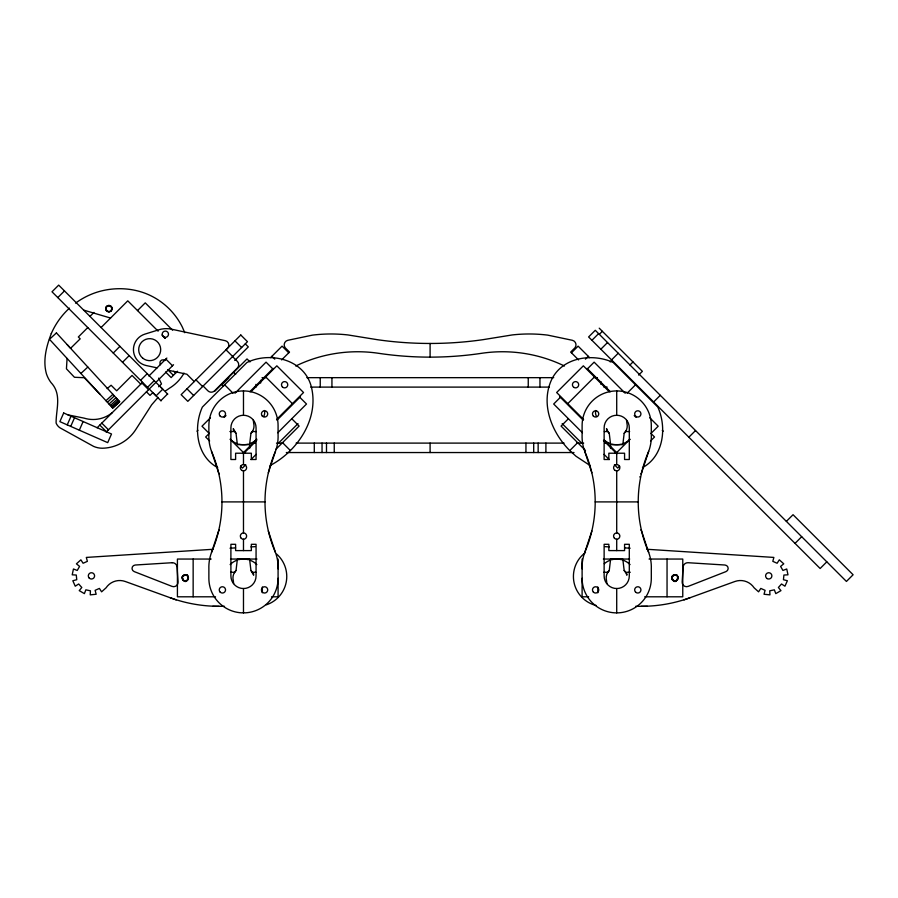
<?xml version="1.0" encoding="UTF-8"?>
<svg xmlns="http://www.w3.org/2000/svg" width="898" height="898" viewBox="0 0 898 898"><rect width="100%" height="100%" fill="white"/><g stroke="black" fill="none" stroke-linecap="round" stroke-linejoin="round"><path stroke-width="1.35" d="M67.081 358.448L66.441 368.82L74.444 377.272L84.289 377.721L100.172 394.503M253.303 420.219L253.663 423.149A10.54 10.54 0 0 1 250.935 433.33L249.577 444.656L237.375 444.656L236.028 433.33L233.3 428.604L233.648 431.545L229.899 431.545M233.648 583.588L233.3 580.658A10.54 10.54 0 0 1 236.028 570.477L237.375 559.151L249.577 559.151L250.935 570.477L253.663 575.203L253.303 572.262L255.807 572.262M626.535 420.219L626.894 423.149A10.54 10.54 0 0 1 624.166 433.33L622.808 444.656L610.606 444.656L609.259 433.33A10.54 10.54 0 0 1 607.587 431.152L606.532 428.604L606.88 431.545L604.376 431.545M606.88 583.588L606.532 580.658A10.54 10.54 0 0 1 609.259 570.477L610.606 559.151L622.808 559.151L624.166 570.477A10.54 10.54 0 0 1 625.839 572.666L626.894 575.203L626.535 572.262L630.284 572.262M51.287 333.573C46.404 346.19 42.621 360.637 46.494 374.028A30.655 30.655 0 0 0 51.074 382.66C62.175 394.345 55.878 409.701 56.114 423.048A10.439 10.439 0 0 0 59.941 427.796L93.673 446.429A22.08 22.08 0 0 0 104.415 448.136A40.646 40.646 0 0 0 135.935 429.311L151.65 404.818L158.104 397.365M278.077 578.278A34.607 34.607 0 0 1 243.481 612.885A34.607 34.607 0 0 1 208.875 578.278L208.875 568.849A42.543 42.543 0 0 1 211.513 552.461L218.203 532.301A6.017 6.017 0 0 1 219.381 529.932M211.513 552.461A127.538 127.538 0 0 0 211.513 451.357A42.543 42.543 0 0 1 208.875 434.969L208.875 425.529A34.607 34.607 0 0 1 243.481 390.922A34.607 34.607 0 0 1 278.077 425.529L278.077 434.969A42.543 42.543 0 0 1 275.45 451.357L268.749 471.506A6.017 6.017 0 0 1 268.3 472.752M582.106 568.849A42.543 42.543 0 0 1 584.744 552.461L591.434 532.301A6.017 6.017 0 0 1 591.894 531.055M584.744 552.461A127.538 127.538 0 0 0 584.744 451.357A42.543 42.543 0 0 1 582.106 434.969L582.106 425.529A34.607 34.607 0 0 1 616.713 390.922A34.607 34.607 0 0 1 651.308 425.529L651.308 434.969A42.543 42.543 0 0 1 648.682 451.357L641.98 471.506A6.017 6.017 0 0 1 640.802 473.875M67.238 424.866L71.032 416.223M70.729 426.393L74.523 417.761M79.327 430.176L83.121 421.532M250.935 433.33L252.607 431.152M234.356 572.666L236.028 570.477M624.166 433.33L625.839 431.152M607.587 572.666L609.259 570.477M270.152 465.501C297.822 450.987 319.464 418.3 311.236 386.421C304.063 359.279 270.085 351.286 246.928 362.511L202.353 407.086C193.171 427.437 196.449 456.274 217.709 467.645M57.798 297.575L64.465 290.907M89.968 316.399L93.92 312.448M87.78 327.557L78.339 336.986L80.191 338.838L70.583 348.312L67.26 344.675M101.092 327.523L127.774 300.83L158.115 331.171M137.517 310.573L145.24 302.851L172.607 330.217M113.249 353.026L119.917 346.359M122.521 362.298L129.189 355.63M140.559 380.337L147.227 373.669M97.119 427.796L142.569 382.346M148.888 376.015L166.86 358.055M147.541 387.319L154.209 380.651M106.177 432.084L173.538 364.723M158.632 386.791L161.494 383.929L158.733 378.08M177.501 371.222L171.159 377.575L165.591 372.008M160.877 400.654L167.544 393.986M234.748 360.457L248.308 346.886L245.289 343.867M214.768 391.202L223.535 382.436M224.242 381.729L247.017 358.942L249.992 361.916M222.109 384.625L228.788 377.957M196.999 431.208L197.93 430.277M210.435 417.772L201.994 426.213L208.673 432.892M234.95 393.257L266.055 362.152L272.734 368.831M270.59 357.629L282.073 346.134L288.752 352.802M224.163 417.39L225.982 415.572M249.824 391.73L273.16 368.404M281.635 359.918L289.493 352.061L285.216 347.795A4.67 4.67 0 0 1 287.865 340.286L312.482 335.122A150.842 150.842 0 0 1 347.896 334.932L377.171 339.669A371.615 371.615 0 0 0 430.097 343.463A371.615 371.615 0 0 0 483.023 339.669L512.287 334.932A150.842 150.842 0 0 1 547.701 335.122L572.329 340.286A4.67 4.67 0 0 1 574.967 347.795L570.701 352.061L578.548 359.918M209.369 433.296L205.664 437L209.616 440.952M250.89 391.775L276.842 365.823L303.535 392.516L276.595 419.456M243.347 453.816L256.716 440.458M276.966 420.208L300.448 396.714M245.771 464.737L242.449 468.071L240.541 466.163M250.879 459.63L256.166 454.354M277.763 432.746L306.51 404.01L299.831 397.331M278.425 443.208L298.001 423.632M275.686 449.505L299.113 426.079L291.771 418.737M571.442 352.802L578.11 346.134L589.604 357.629M591.928 340.286L598.607 333.618M599.325 334.337L602.356 331.317M585.417 359.166L588.28 356.304M600.852 349.21L607.531 342.542M587.46 368.831L594.128 362.152L625.233 393.257M560.363 397.331L553.684 404.01L582.432 432.746M567.772 403.64L594.465 376.947M611.549 359.907L618.228 353.24M610.202 361.916L612.178 359.93M568.412 418.737L561.082 426.079L585.485 450.482M629.969 364.981L632.989 361.95M638.635 375.072L642.373 371.334L599.213 328.174M642.474 467.645C663.745 456.274 667.023 427.437 657.83 407.086L613.255 362.511C592.085 352.768 561.957 357.258 551.372 380.135C540.439 404.426 551.944 432.814 569.77 450.583L577.672 442.669M627.096 393.245L635.548 384.804M653.632 401.99L660.299 395.311M651.521 432.892L658.189 426.213L649.759 417.772M619.654 466.163L617.745 468.071L614.423 464.737M650.567 440.952L654.519 437L650.814 433.296M688.856 437.214L695.535 430.546M786.367 521.379L793.046 514.711L853.1 574.765L846.432 581.444L595.284 330.296L588.605 336.963L820.143 568.501L826.811 561.822M795.022 543.38L801.701 536.712M225.881 349.906L227.531 348.278A4.501 4.501 0 0 0 225.286 340.69L171.507 329.196A24.942 24.942 0 0 0 158.89 329.768L144.87 334.123A16.265 16.265 0 0 0 146.284 365.553L157.116 367.866M80.887 373.456L87.836 367.069M105.964 400.721L112.912 394.334M107.412 402.304L114.36 395.917M109.017 404.055L115.965 397.668M110.353 405.503L117.301 399.116M111.397 406.637L118.345 400.25M112.16 407.468L119.108 401.08M112.609 407.961L119.557 401.574M107.131 388.61L111.105 385.242L116.673 390.81L132.04 375.431L140.762 384.153M165.546 390.911L169.542 388.149A40.769 40.769 0 0 0 184.011 373.119M684.04 599.898L734.89 581.5A16.422 16.422 0 0 1 754.14 587.842L758.574 591.827L760.797 588.415L765.085 590.323L764.03 594.251L769.956 594.869L769.743 590.805L774.334 589.829L775.793 593.623L780.957 590.637L778.398 587.483L781.529 583.992L784.942 586.203L787.366 580.748L783.438 579.704L783.92 575.034L787.984 574.821L786.738 568.984L782.944 570.455L780.598 566.391L783.752 563.821L779.318 559.836L777.107 563.248L772.819 561.351L773.863 557.422L646.852 549.262M213.331 549.262L86.32 557.422L87.375 561.351L83.087 563.248L80.876 559.836L76.431 563.821L79.596 566.391L77.25 570.455L73.445 568.984L72.21 574.821L76.274 575.034L76.757 579.704L72.828 580.748L75.241 586.203L78.665 583.992L81.797 587.483L79.237 590.637L84.39 593.623L85.86 589.829L90.44 590.805L90.227 594.869L96.165 594.251L95.109 590.323L99.397 588.415L101.609 591.827L106.043 587.842A16.422 16.422 0 0 1 125.305 581.5L176.154 599.898M230.034 548.218L235.602 547.87M250.912 546.916L255.088 546.658M262.048 377.665L265.786 377.665M306.869 377.665L553.707 377.665M594.622 377.665L597.417 377.665M254.549 387.105L255.571 387.105M310.719 387.105L549.307 387.105M603.905 387.105L607.16 387.105M252.304 431.545L256.39 431.545M625.536 431.545L629.621 431.545M252.405 443.107L255.178 443.107M276.505 443.107L283.532 443.107M296.116 443.107L564.067 443.107M576.651 443.107L583.689 443.107M605.016 443.107L607.778 443.107M242.819 452.547L245.547 452.547M286.327 452.547L574.002 452.547M614.636 452.547L617.364 452.547M221.963 501.903L265 501.903M595.183 501.903L638.231 501.903M211.142 559.05L177.422 559.05L177.422 596.8L215.52 596.8M230.517 559.05L256.963 559.05M603.366 559.05L629.666 559.05M649.052 559.05L682.772 559.05L682.772 596.8L644.674 596.8M230.573 572.262L234.659 572.262M603.804 572.262L607.89 572.262M271.533 596.8L278.077 596.8L278.077 559.05M588.661 596.8L582.106 596.8L582.106 559.05M212.77 606.318L224.522 606.318M635.661 606.318L647.413 606.318M605.106 546.658L609.282 546.916M624.581 547.87L630.149 548.218M68.001 414.887L84.086 418.131A30.184 30.184 0 0 0 112.261 412.642M167.948 370.178L186.896 374.23L194.237 381.571M83.66 310.102L110.566 318.049M590.042 465.501L576.067 456.285L569.77 450.583M662.264 430.277L663.195 431.208M587.034 368.404L610.359 391.73M634.212 415.572L636.02 417.39M609.293 391.775L583.341 365.823L556.648 392.516L583.588 419.456M604.32 440.177L616.713 452.57L630.059 439.223A18.869 18.869 0 0 1 622.774 443.758M559.746 396.714L583.229 420.208M603.478 440.458L616.847 453.816M639.791 476.771L640.442 477.41M604.028 454.354L609.304 459.63M562.182 423.632L581.758 443.208M271.914 356.304L274.766 359.166M234.95 340.858L241.629 347.526M265.718 376.947L292.411 403.64M225.993 349.805L232.672 356.484M233.671 372.288L235.658 374.264M224.646 384.804L233.087 393.245M282.522 442.669L290.424 450.583M221.593 384.378L223.568 386.353M162.033 335.089L165.277 338.333M195.932 379.865L202.611 386.544M165.838 359.077L172.517 365.744M173.752 371.267L175.604 373.119M186.986 388.823L193.654 395.502M167.814 369.785L173.381 375.342M154.692 381.134L58.684 285.115L52.005 291.794L148.024 387.801M155.578 382.02L167.746 394.177M149.281 389.059L161.068 400.856M141.918 382.997L148.585 389.676M146.441 391.82L150.022 395.401L152.885 392.538L156.072 395.861L162.751 389.182L160.933 387.364M101.8 423.115L108.467 429.794M99.813 425.102L106.492 431.77M232.56 356.596L237.33 361.378A4.715 4.715 0 0 1 237.33 368.045L214.577 390.821A4.715 4.715 0 0 1 207.909 390.821L203.139 386.039M607.587 431.152L609.259 433.33M624.166 570.477L625.839 572.666M184.763 332.72L182.305 327.029A69.292 69.292 0 0 0 151.178 295.902C135.16 287.966 116.257 286.731 99.139 291.547A73.602 73.602 0 0 0 82.145 298.81A75.005 75.005 0 0 0 75.555 303.131M582.106 578.278A34.607 34.607 0 0 0 616.713 612.885A34.607 34.607 0 0 0 651.308 578.278L651.308 568.849A42.543 42.543 0 0 0 648.682 552.461L641.98 532.301A6.017 6.017 0 0 0 640.802 529.932M584.744 451.357L591.434 471.506A6.017 6.017 0 0 0 591.894 472.752M278.077 568.849A42.543 42.543 0 0 0 275.45 552.461L268.749 532.301A6.017 6.017 0 0 0 268.3 531.055M211.513 451.357L218.203 471.506A6.017 6.017 0 0 0 219.381 473.875M667.046 559.05L667.046 596.8M616.713 390.922L616.713 415.269A12.583 12.583 0 0 1 629.296 427.852L629.296 459.507L624.57 459.507L624.57 453.221L608.844 453.221L608.844 459.507L604.13 459.507L604.13 427.852A12.583 12.583 0 0 1 616.713 415.269M616.713 453.221L616.713 464.569M616.713 470.866L616.713 532.941M616.713 539.238L616.713 550.597M616.713 588.538A12.583 12.583 0 0 1 604.13 575.955L604.13 544.3L608.844 544.3L608.844 550.597L624.57 550.597L624.57 544.3L629.296 544.3L629.296 575.955A12.583 12.583 0 0 1 616.713 588.538L616.713 612.885M610.55 445.801L610.55 448.495M600.986 381.706L600.986 384.4M597.832 587.011L597.832 592.759M545.905 443.107L545.905 452.547M539.956 377.665L539.956 387.105M538.149 443.107L538.149 452.547M533.704 443.107L533.704 452.547M528.249 377.665L528.249 387.105M525.947 443.107L525.947 452.547M430.097 343.463L430.097 357.135M430.097 443.107L430.097 452.547M334.247 443.107L334.247 452.547M331.934 377.665L331.934 387.105M326.49 443.107L326.49 452.547M322.045 443.107L322.045 452.547M320.238 377.665L320.238 387.105M314.289 443.107L314.289 452.547M262.351 587.011L262.351 592.759M260.644 380.359L260.644 383.053M255.93 384.4L255.93 387.105M249.644 445.801L249.644 448.495M243.481 390.922L243.481 415.269A12.583 12.583 0 0 1 256.065 427.852L256.065 459.507L251.339 459.507L251.339 453.221L235.613 453.221L235.613 459.507L230.898 459.507L230.898 427.852A12.583 12.583 0 0 1 243.481 415.269M243.481 453.221L243.481 464.569M243.481 470.866L243.481 532.941M243.481 539.238L243.481 550.597M243.481 588.538A12.583 12.583 0 0 1 230.898 575.955L230.898 544.3L235.613 544.3L235.613 550.597L251.339 550.597L251.339 544.3L256.065 544.3L256.065 575.955A12.583 12.583 0 0 1 243.481 588.538L243.481 612.885M193.149 559.05L193.149 596.8M564.46 366.014A141.648 141.648 0 0 0 481.564 353.307A348.256 348.256 0 0 1 378.619 353.307A141.648 141.648 0 0 0 295.734 366.014M163.369 336.424A18.869 18.869 0 0 1 164.996 338.277M51.287 333.573A75.005 75.005 0 0 1 69.483 308.126M160.473 364.734A3.143 3.143 0 0 1 165.041 360.491M276.707 554.133A29.881 29.881 0 0 1 266.324 604.837M219.067 606.318A143.343 143.343 0 0 1 170.238 597.754M596.373 605.555A29.881 29.881 0 0 1 585.507 552.483M689.956 597.754A143.343 143.343 0 0 1 641.127 606.318M604.264 563.742A18.869 18.869 0 0 1 610.651 560.06M611.83 559.701A18.869 18.869 0 0 1 621.596 559.701M622.774 560.06A18.869 18.869 0 0 1 630.059 564.584M230.135 564.584A18.869 18.869 0 0 1 237.42 560.06M238.599 559.701A18.869 18.869 0 0 1 248.364 559.701M249.543 560.06A18.869 18.869 0 0 1 256.828 564.584M621.596 444.117A18.869 18.869 0 0 1 611.83 444.117M610.651 443.758A18.869 18.869 0 0 1 604.264 440.065M596.553 416.47A7.869 7.869 0 0 1 595.767 410.498M249.543 443.758A18.869 18.869 0 0 0 256.828 439.223L243.481 452.57L230.135 439.223A18.869 18.869 0 0 0 237.42 443.758M248.364 444.117A18.869 18.869 0 0 1 238.599 444.117M264.427 410.498A7.869 7.869 0 0 1 263.642 416.47M648.682 552.461A127.538 127.538 0 0 1 648.682 451.357M250.935 570.477A10.54 10.54 0 0 1 252.607 572.666M275.45 552.461A127.538 127.538 0 0 1 275.45 451.357M236.028 433.33A10.54 10.54 0 0 1 234.356 431.152M683.097 567.143L682.166 582.039A4.378 4.378 0 0 0 688.137 586.394L726.033 571.577A3.401 3.401 0 0 0 725.012 565.022L688.093 562.72A4.715 4.715 0 0 0 683.097 567.143M105.829 307.801C104.538 312.212 112.127 313.211 112.014 308.62C112.127 304.074 104.55 304.938 105.829 309.428L108.063 311.651L109.691 311.651L111.094 310.843L111.913 307.801L109.691 305.578L108.063 305.578L105.829 307.801M182.249 577.111C186.526 590.783 192.789 567.424 182.249 577.111M671.861 577.111C676.149 590.783 682.413 567.424 671.861 577.111M182.563 576.359L182.137 577.93L183.708 580.658L186.863 580.658L188.008 579.502L188.434 577.93L186.863 575.203L183.708 575.203L182.563 576.359M672.175 576.359L672.175 579.502L673.332 580.658L676.475 580.658L677.631 579.502L677.631 576.359L676.475 575.203L673.332 575.203L672.175 576.359M63.679 412.99L59.874 421.633L107.704 442.647L111.509 434.003L63.679 412.99M240.799 335.01L181.138 394.671L187.817 401.339L247.466 341.678L240.799 335.01M56.428 332.911L49.48 339.298L112.766 408.13L119.715 401.743L56.428 332.911M172.09 562.72L135.183 565.022A3.401 3.401 0 0 0 134.161 571.577L172.057 586.394A4.378 4.378 0 0 0 178.029 582.039L177.097 567.143A4.715 4.715 0 0 0 172.09 562.72M107.3 311.337A3.143 3.143 0 0 0 112.014 308.62A3.143 3.143 0 0 0 107.3 305.892A3.143 3.143 0 0 0 107.3 311.337M142.681 358.134A11.012 11.012 0 0 0 160.54 351.477A11.012 11.012 0 0 0 145.846 339.332A11.012 11.012 0 0 0 142.681 358.134M163.559 336.806A3.143 3.143 0 0 0 168.476 334.46A3.143 3.143 0 0 0 163.986 331.373A3.143 3.143 0 0 0 163.559 336.806M183.057 580.153A3.143 3.143 0 0 0 188.322 578.739A3.143 3.143 0 0 0 184.472 574.888A3.143 3.143 0 0 0 183.057 580.153M673.332 580.658A3.143 3.143 0 0 0 678.046 577.93A3.143 3.143 0 0 0 673.332 575.203A3.143 3.143 0 0 0 673.332 580.658M767.161 578.593A3.143 3.143 0 0 0 771.887 575.876A3.143 3.143 0 0 0 767.161 573.149A3.143 3.143 0 0 0 767.161 578.593M89.228 578.099A3.143 3.143 0 0 0 94.492 576.684A3.143 3.143 0 0 0 90.642 572.834A3.143 3.143 0 0 0 89.228 578.099M573.99 387.453A3.143 3.143 0 0 0 578.705 384.726A3.143 3.143 0 0 0 573.99 382.009A3.143 3.143 0 0 0 573.99 387.453M282.41 386.959A3.143 3.143 0 0 0 287.663 385.545A3.143 3.143 0 0 0 283.813 381.695A3.143 3.143 0 0 0 282.41 386.959M615.141 470.44A3.143 3.143 0 0 0 619.856 467.723A3.143 3.143 0 0 0 615.141 464.996A3.143 3.143 0 0 0 615.141 470.44M635.582 416.133A3.143 3.143 0 0 0 640.835 414.73A3.143 3.143 0 0 0 636.985 410.88A3.143 3.143 0 0 0 635.582 416.133M614.49 538.317A3.143 3.143 0 0 0 619.743 536.903A3.143 3.143 0 0 0 615.893 533.053A3.143 3.143 0 0 0 614.49 538.317M593.398 592.119A3.143 3.143 0 0 0 598.652 590.716A3.143 3.143 0 0 0 594.802 586.854A3.143 3.143 0 0 0 593.398 592.119M635.582 592.119A3.143 3.143 0 0 0 640.835 590.716A3.143 3.143 0 0 0 636.985 586.854A3.143 3.143 0 0 0 635.582 592.119M593.398 416.133A3.143 3.143 0 0 0 598.652 414.73A3.143 3.143 0 0 0 594.802 410.88A3.143 3.143 0 0 0 593.398 416.133M241.91 470.44A3.143 3.143 0 0 0 246.624 467.723A3.143 3.143 0 0 0 241.91 464.996A3.143 3.143 0 0 0 241.91 470.44M262.351 416.133A3.143 3.143 0 0 0 267.615 414.73A3.143 3.143 0 0 0 263.754 410.88A3.143 3.143 0 0 0 262.351 416.133M241.259 538.317A3.143 3.143 0 0 0 246.523 536.903A3.143 3.143 0 0 0 242.662 533.053A3.143 3.143 0 0 0 241.259 538.317M220.167 592.119A3.143 3.143 0 0 0 225.432 590.716A3.143 3.143 0 0 0 221.57 586.854A3.143 3.143 0 0 0 220.167 592.119M262.351 592.119A3.143 3.143 0 0 0 267.615 590.716A3.143 3.143 0 0 0 263.754 586.854A3.143 3.143 0 0 0 262.351 592.119M220.167 416.133A3.143 3.143 0 0 0 225.432 414.73A3.143 3.143 0 0 0 221.57 410.88A3.143 3.143 0 0 0 220.167 416.133"/></g></svg>
